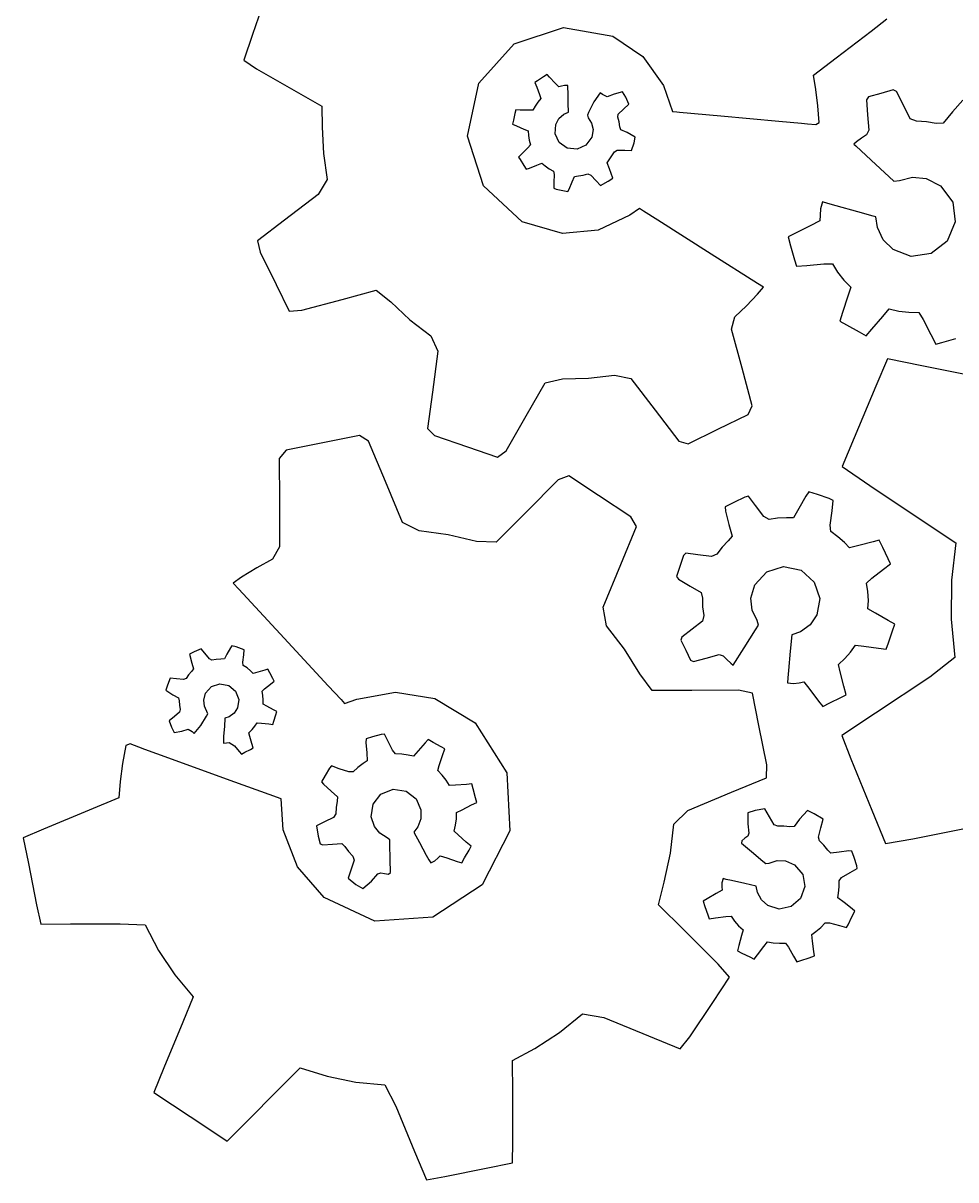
# Model space of a CAD drawing. Header units: metres. Extents: x 1284 to 1630, y 1792 to 2073.
# Drawn here: x 1436.63 to 1447.43, y 1849 to 1862.4 of the extents above; entities that cross this region are included whole.
import ezdxf

# ---------------------------------------------------------------- set-up
doc = ezdxf.new("R2010")
doc.units = ezdxf.units.M

msp = doc.modelspace()

# ---------------------------------------------------------------- linework, layer by layer
at = {"layer": 'COMPONENT0'}
for p, q in [((1439.424, 1862.677, 0.001), (1439.286, 1862.272, 0.001)), ((1446.453, 1862.31, 0.001), (1446.634, 1862.452, 0.001)), ((1442.316, 1862.161, 0.001), (1442.888, 1862.353, 0.001)), ((1442.888, 1862.353, 0.001), (1443.458, 1862.252, 0.001)), ((1446.046, 1861.998, 0.001), (1446.453, 1862.31, 0.001)), ((1439.286, 1862.272, 0.001), (1439.185, 1861.974, 0.001)), ((1443.458, 1862.252, 0.001), (1443.808, 1862.015, 0.001)), ((1441.906, 1861.707, 0.001), (1442.316, 1862.161, 0.001)), ((1439.185, 1861.974, 0.001), (1439.331, 1861.874, 0.001)), ((1443.808, 1862.015, 0.001), (1444.048, 1861.681, 0.001)), ((1445.783, 1861.797, 0.001), (1446.046, 1861.998, 0.001)), ((1439.331, 1861.874, 0.001), (1439.762, 1861.625, 0.001)), ((1442.655, 1861.778, 0.001), (1442.588, 1861.735, 0.001)), ((1442.698, 1861.805, 0.001), (1442.655, 1861.778, 0.001)), ((1442.727, 1861.775, 0.001), (1442.698, 1861.805, 0.001)), ((1442.793, 1861.707, 0.001), (1442.727, 1861.775, 0.001)), ((1445.81, 1861.631, 0.001), (1445.783, 1861.797, 0.001)), ((1441.775, 1861.091, 0.001), (1441.906, 1861.707, 0.001)), ((1442.588, 1861.735, 0.001), (1442.556, 1861.715, 0.001)), ((1442.556, 1861.715, 0.001), (1442.577, 1861.661, 0.001)), ((1442.577, 1861.661, 0.001), (1442.611, 1861.573, 0.001)), ((1442.835, 1861.663, 0.001), (1442.793, 1861.707, 0.001)), ((1442.865, 1861.671, 0.001), (1442.835, 1861.663, 0.001)), ((1442.899, 1861.68, 0.001), (1442.865, 1861.671, 0.001)), ((1442.939, 1861.679, 0.001), (1442.899, 1861.68, 0.001)), ((1442.939, 1861.649, 0.001), (1442.939, 1861.679, 0.001)), ((1442.94, 1861.6, 0.001), (1442.939, 1861.649, 0.001)), ((1444.048, 1861.681, 0.001), (1444.149, 1861.377, 0.001)), ((1445.836, 1861.443, 0.001), (1445.81, 1861.631, 0.001)), ((1446.709, 1861.628, 0.001), (1446.566, 1861.588, 0.001)), ((1446.747, 1861.608, 0.001), (1446.709, 1861.628, 0.001)), ((1439.762, 1861.625, 0.001), (1440.087, 1861.438, 0.001)), ((1442.626, 1861.528, 0.001), (1442.59, 1861.486, 0.001)), ((1442.611, 1861.573, 0.001), (1442.626, 1861.528, 0.001)), ((1442.943, 1861.476, 0.001), (1442.94, 1861.6, 0.001)), ((1443.313, 1861.596, 0.001), (1443.239, 1861.488, 0.001)), ((1443.34, 1861.575, 0.001), (1443.313, 1861.596, 0.001)), ((1443.394, 1861.549, 0.001), (1443.34, 1861.575, 0.001)), ((1443.474, 1861.58, 0.001), (1443.394, 1861.549, 0.001)), ((1443.57, 1861.604, 0.001), (1443.474, 1861.58, 0.001)), ((1443.609, 1861.543, 0.001), (1443.57, 1861.604, 0.001)), ((1443.643, 1861.463, 0.001), (1443.609, 1861.543, 0.001)), ((1446.421, 1861.547, 0.001), (1446.397, 1861.512, 0.001)), ((1446.397, 1861.512, 0.001), (1446.41, 1861.34, 0.001)), ((1446.566, 1861.588, 0.001), (1446.421, 1861.547, 0.001)), ((1446.826, 1861.452, 0.001), (1446.747, 1861.608, 0.001)), ((1447.513, 1861.51, 0.001), (1447.396, 1861.373, 0.001)), ((1440.087, 1861.438, 0.001), (1440.093, 1861.196, 0.001)), ((1442.334, 1861.396, 0.001), (1442.325, 1861.354, 0.001)), ((1442.384, 1861.395, 0.001), (1442.334, 1861.396, 0.001)), ((1442.479, 1861.393, 0.001), (1442.384, 1861.395, 0.001)), ((1442.532, 1861.392, 0.001), (1442.479, 1861.393, 0.001)), ((1442.558, 1861.44, 0.001), (1442.532, 1861.392, 0.001)), ((1442.59, 1861.486, 0.001), (1442.558, 1861.44, 0.001)), ((1442.892, 1861.347, 0.001), (1442.945, 1861.372, 0.001)), ((1442.945, 1861.372, 0.001), (1442.943, 1861.476, 0.001)), ((1443.179, 1861.366, 0.001), (1443.164, 1861.334, 0.001)), ((1443.239, 1861.488, 0.001), (1443.179, 1861.366, 0.001)), ((1443.522, 1861.347, 0.001), (1443.583, 1861.405, 0.001)), ((1443.583, 1861.405, 0.001), (1443.643, 1861.463, 0.001)), ((1444.149, 1861.377, 0.001), (1444.202, 1861.373, 0.001)), ((1444.202, 1861.373, 0.001), (1444.231, 1861.37, 0.001)), ((1444.231, 1861.37, 0.001), (1444.71, 1861.326, 0.001)), ((1445.849, 1861.252, 0.001), (1445.836, 1861.443, 0.001)), ((1446.906, 1861.294, 0.001), (1446.826, 1861.452, 0.001)), ((1447.396, 1861.373, 0.001), (1447.286, 1861.244, 0.001)), ((1442.307, 1861.276, 0.001), (1442.298, 1861.232, 0.001)), ((1442.298, 1861.232, 0.001), (1442.342, 1861.212, 0.001)), ((1442.325, 1861.354, 0.001), (1442.307, 1861.276, 0.001)), ((1442.792, 1861.121, 0.001), (1442.799, 1861.228, 0.001)), ((1442.799, 1861.228, 0.001), (1442.835, 1861.296, 0.001)), ((1442.835, 1861.296, 0.001), (1442.892, 1861.347, 0.001)), ((1443.164, 1861.334, 0.001), (1443.175, 1861.306, 0.001)), ((1443.175, 1861.306, 0.001), (1443.214, 1861.242, 0.001)), ((1443.214, 1861.242, 0.001), (1443.23, 1861.168, 0.001)), ((1443.518, 1861.311, 0.001), (1443.522, 1861.347, 0.001)), ((1443.531, 1861.257, 0.001), (1443.518, 1861.311, 0.001)), ((1443.539, 1861.202, 0.001), (1443.531, 1861.257, 0.001)), ((1444.71, 1861.326, 0.001), (1445.384, 1861.265, 0.001)), ((1445.384, 1861.265, 0.001), (1445.647, 1861.242, 0.001)), ((1445.647, 1861.242, 0.001), (1445.714, 1861.236, 0.001)), ((1445.714, 1861.236, 0.001), (1445.81, 1861.227, 0.001)), ((1445.81, 1861.227, 0.001), (1445.849, 1861.252, 0.001)), ((1446.41, 1861.34, 0.001), (1446.424, 1861.161, 0.001)), ((1446.976, 1861.266, 0.001), (1446.906, 1861.294, 0.001)), ((1447.092, 1861.259, 0.001), (1446.976, 1861.266, 0.001)), ((1447.207, 1861.24, 0.001), (1447.092, 1861.259, 0.001)), ((1447.286, 1861.244, 0.001), (1447.207, 1861.24, 0.001)), ((1440.093, 1861.196, 0.001), (1440.105, 1860.89, 0.001)), ((1442.342, 1861.212, 0.001), (1442.428, 1861.175, 0.001)), ((1442.428, 1861.175, 0.001), (1442.478, 1861.153, 0.001)), ((1442.478, 1861.153, 0.001), (1442.482, 1861.099, 0.001)), ((1442.482, 1861.099, 0.001), (1442.491, 1861.044, 0.001)), ((1442.839, 1861.02, 0.001), (1442.792, 1861.121, 0.001)), ((1443.23, 1861.168, 0.001), (1443.215, 1861.079, 0.001)), ((1443.551, 1861.166, 0.001), (1443.539, 1861.202, 0.001)), ((1443.625, 1861.133, 0.001), (1443.551, 1861.166, 0.001)), ((1443.72, 1861.082, 0.001), (1443.625, 1861.133, 0.001)), ((1446.4, 1861.108, 0.001), (1446.34, 1861.07, 0.001)), ((1446.424, 1861.161, 0.001), (1446.4, 1861.108, 0.001)), ((1441.96, 1860.516, 0.001), (1441.775, 1861.091, 0.001)), ((1442.507, 1860.99, 0.001), (1442.476, 1860.956, 0.001)), ((1442.491, 1861.044, 0.001), (1442.507, 1860.99, 0.001)), ((1442.93, 1860.954, 0.001), (1442.839, 1861.02, 0.001)), ((1443.147, 1860.988, 0.001), (1443.046, 1860.943, 0.001)), ((1443.215, 1861.079, 0.001), (1443.147, 1860.988, 0.001)), ((1443.676, 1860.927, 0.001), (1443.705, 1861.016, 0.001)), ((1443.705, 1861.016, 0.001), (1443.72, 1861.082, 0.001)), ((1446.282, 1861.028, 0.001), (1446.251, 1861.001, 0.001)), ((1446.251, 1861.001, 0.001), (1446.274, 1860.98, 0.001)), ((1446.274, 1860.98, 0.001), (1446.453, 1860.813, 0.001)), ((1446.34, 1861.07, 0.001), (1446.282, 1861.028, 0.001)), ((1440.105, 1860.89, 0.001), (1440.149, 1860.59, 0.001)), ((1442.408, 1860.891, 0.001), (1442.366, 1860.85, 0.001)), ((1442.366, 1860.85, 0.001), (1442.385, 1860.82, 0.001)), ((1442.476, 1860.956, 0.001), (1442.408, 1860.891, 0.001)), ((1443.046, 1860.943, 0.001), (1442.93, 1860.954, 0.001)), ((1443.416, 1860.819, 0.001), (1443.449, 1860.864, 0.001)), ((1443.449, 1860.864, 0.001), (1443.478, 1860.912, 0.001)), ((1443.478, 1860.912, 0.001), (1443.509, 1860.93, 0.001)), ((1443.509, 1860.93, 0.001), (1443.598, 1860.928, 0.001)), ((1443.598, 1860.928, 0.001), (1443.676, 1860.927, 0.001)), ((1442.385, 1860.82, 0.001), (1442.428, 1860.752, 0.001)), ((1442.428, 1860.752, 0.001), (1442.456, 1860.709, 0.001)), ((1442.456, 1860.709, 0.001), (1442.494, 1860.722, 0.001)), ((1442.494, 1860.722, 0.001), (1442.58, 1860.756, 0.001)), ((1442.58, 1860.756, 0.001), (1442.638, 1860.779, 0.001)), ((1442.638, 1860.779, 0.001), (1442.675, 1860.748, 0.001)), ((1442.675, 1860.748, 0.001), (1442.721, 1860.715, 0.001)), ((1442.721, 1860.715, 0.001), (1442.77, 1860.687, 0.001)), ((1443.394, 1860.785, 0.001), (1443.416, 1860.819, 0.001)), ((1443.422, 1860.715, 0.001), (1443.394, 1860.785, 0.001)), ((1443.459, 1860.605, 0.001), (1443.422, 1860.715, 0.001)), ((1446.453, 1860.813, 0.001), (1446.66, 1860.622, 0.001)), ((1440.149, 1860.59, 0.001), (1440.044, 1860.415, 0.001)), ((1442.77, 1860.687, 0.001), (1442.778, 1860.646, 0.001)), ((1442.778, 1860.646, 0.001), (1442.776, 1860.554, 0.001)), ((1442.952, 1860.479, 0.001), (1442.989, 1860.563, 0.001)), ((1442.989, 1860.563, 0.001), (1443.017, 1860.626, 0.001)), ((1443.017, 1860.626, 0.001), (1443.061, 1860.632, 0.001)), ((1443.061, 1860.632, 0.001), (1443.117, 1860.641, 0.001)), ((1443.117, 1860.641, 0.001), (1443.171, 1860.655, 0.001)), ((1443.171, 1860.655, 0.001), (1443.205, 1860.639, 0.001)), ((1443.205, 1860.639, 0.001), (1443.268, 1860.574, 0.001)), ((1443.268, 1860.574, 0.001), (1443.318, 1860.521, 0.001)), ((1443.318, 1860.521, 0.001), (1443.406, 1860.571, 0.001)), ((1443.406, 1860.571, 0.001), (1443.459, 1860.605, 0.001)), ((1446.66, 1860.622, 0.001), (1446.715, 1860.57, 0.001)), ((1446.715, 1860.57, 0.001), (1446.779, 1860.577, 0.001)), ((1446.779, 1860.577, 0.001), (1446.93, 1860.617, 0.001)), ((1446.93, 1860.617, 0.001), (1447.088, 1860.603, 0.001)), ((1447.088, 1860.603, 0.001), (1447.257, 1860.518, 0.001)), ((1442.408, 1860.101, 0.001), (1441.96, 1860.516, 0.001)), ((1442.776, 1860.554, 0.001), (1442.775, 1860.488, 0.001)), ((1442.775, 1860.488, 0.001), (1442.803, 1860.479, 0.001)), ((1442.803, 1860.479, 0.001), (1442.88, 1860.462, 0.001)), ((1442.88, 1860.462, 0.001), (1442.937, 1860.45, 0.001)), ((1442.937, 1860.45, 0.001), (1442.952, 1860.479, 0.001)), ((1447.257, 1860.518, 0.001), (1447.397, 1860.329, 0.001)), ((1440.044, 1860.415, 0.001), (1439.654, 1860.117, 0.001)), ((1445.889, 1860.33, 0.001), (1445.864, 1860.25, 0.001)), ((1445.95, 1860.313, 0.001), (1445.889, 1860.33, 0.001)), ((1446.048, 1860.285, 0.001), (1445.95, 1860.313, 0.001)), ((1447.397, 1860.329, 0.001), (1447.427, 1860.099, 0.001)), ((1443.655, 1860.175, 0.001), (1443.288, 1860.003, 0.001)), ((1443.767, 1860.253, 0.001), (1443.655, 1860.175, 0.001)), ((1443.815, 1860.223, 0.001), (1443.767, 1860.253, 0.001)), ((1443.98, 1860.118, 0.001), (1443.815, 1860.223, 0.001)), ((1445.86, 1860.177, 0.001), (1445.859, 1860.112, 0.001)), ((1445.864, 1860.25, 0.001), (1445.86, 1860.177, 0.001)), ((1446.299, 1860.215, 0.001), (1446.048, 1860.285, 0.001)), ((1446.477, 1860.165, 0.001), (1446.299, 1860.215, 0.001)), ((1446.507, 1860.156, 0.001), (1446.477, 1860.165, 0.001)), ((1446.524, 1860.034, 0.001), (1446.507, 1860.156, 0.001)), ((1439.654, 1860.117, 0.001), (1439.342, 1859.878, 0.001)), ((1442.878, 1859.964, 0.001), (1442.408, 1860.101, 0.001)), ((1444.598, 1859.726, 0.001), (1443.98, 1860.118, 0.001)), ((1445.746, 1860.054, 0.001), (1445.57, 1859.965, 0.001)), ((1445.859, 1860.112, 0.001), (1445.746, 1860.054, 0.001)), ((1446.592, 1859.891, 0.001), (1446.524, 1860.034, 0.001)), ((1447.427, 1860.099, 0.001), (1447.334, 1859.874, 0.001)), ((1443.288, 1860.003, 0.001), (1442.878, 1859.964, 0.001)), ((1445.57, 1859.965, 0.001), (1445.491, 1859.924, 0.001)), ((1445.491, 1859.924, 0.001), (1445.519, 1859.823, 0.001)), ((1446.708, 1859.777, 0.001), (1446.592, 1859.891, 0.001)), ((1439.342, 1859.878, 0.001), (1439.373, 1859.749, 0.001)), ((1445.519, 1859.823, 0.001), (1445.565, 1859.661, 0.001)), ((1446.917, 1859.698, 0.001), (1446.708, 1859.777, 0.001)), ((1447.334, 1859.874, 0.001), (1447.147, 1859.731, 0.001)), ((1439.373, 1859.749, 0.001), (1439.558, 1859.374, 0.001)), ((1445.134, 1859.386, 0.001), (1444.598, 1859.726, 0.001)), ((1445.565, 1859.661, 0.001), (1445.587, 1859.586, 0.001)), ((1447.147, 1859.731, 0.001), (1446.917, 1859.698, 0.001)), ((1445.587, 1859.586, 0.001), (1445.706, 1859.595, 0.001)), ((1445.706, 1859.595, 0.001), (1445.903, 1859.611, 0.001)), ((1445.903, 1859.611, 0.001), (1446.003, 1859.613, 0.001)), ((1446.003, 1859.613, 0.001), (1446.064, 1859.516, 0.001)), ((1446.064, 1859.516, 0.001), (1446.136, 1859.424, 0.001)), ((1439.558, 1859.374, 0.001), (1439.709, 1859.066, 0.001)), ((1445.204, 1859.342, 0.001), (1445.134, 1859.386, 0.001)), ((1446.136, 1859.424, 0.001), (1446.217, 1859.342, 0.001)), ((1440.323, 1859.201, 0.001), (1440.719, 1859.308, 0.001)), ((1440.719, 1859.308, 0.001), (1440.887, 1859.172, 0.001)), ((1445.009, 1859.125, 0.001), (1445.135, 1859.26, 0.001)), ((1445.135, 1859.26, 0.001), (1445.204, 1859.342, 0.001)), ((1446.182, 1859.237, 0.001), (1446.121, 1859.05, 0.001)), ((1446.217, 1859.342, 0.001), (1446.182, 1859.237, 0.001)), ((1439.854, 1859.075, 0.001), (1440.323, 1859.201, 0.001)), ((1440.887, 1859.172, 0.001), (1441.107, 1858.964, 0.001)), ((1444.874, 1858.998, 0.001), (1445.009, 1859.125, 0.001)), ((1446.589, 1859.004, 0.001), (1446.663, 1859.091, 0.001)), ((1446.663, 1859.091, 0.001), (1446.773, 1859.065, 0.001)), ((1439.709, 1859.066, 0.001), (1439.854, 1859.075, 0.001)), ((1441.107, 1858.964, 0.001), (1441.35, 1858.779, 0.001)), ((1444.835, 1858.854, 0.001), (1444.874, 1858.998, 0.001)), ((1446.121, 1859.05, 0.001), (1446.088, 1858.949, 0.001)), ((1446.088, 1858.949, 0.001), (1446.167, 1858.905, 0.001)), ((1446.461, 1858.854, 0.001), (1446.589, 1859.004, 0.001)), ((1446.773, 1859.065, 0.001), (1446.89, 1859.051, 0.001)), ((1446.89, 1859.051, 0.001), (1447.006, 1859.049, 0.001)), ((1447.006, 1859.049, 0.001), (1447.056, 1858.967, 0.001)), ((1447.056, 1858.967, 0.001), (1447.145, 1858.792, 0.001)), ((1444.957, 1858.403, 0.001), (1444.835, 1858.854, 0.001)), ((1446.167, 1858.905, 0.001), (1446.314, 1858.823, 0.001)), ((1446.314, 1858.823, 0.001), (1446.396, 1858.777, 0.001)), ((1446.396, 1858.777, 0.001), (1446.461, 1858.854, 0.001)), ((1441.35, 1858.779, 0.001), (1441.431, 1858.599, 0.001)), ((1447.145, 1858.792, 0.001), (1447.201, 1858.683, 0.001)), ((1447.201, 1858.683, 0.001), (1447.273, 1858.702, 0.001)), ((1447.273, 1858.702, 0.001), (1447.434, 1858.748, 0.001)), ((1441.431, 1858.599, 0.001), (1441.368, 1858.125, 0.001)), ((1446.64, 1858.513, 0.001), (1446.506, 1858.194, 0.001)), ((1447.039, 1858.432, 0.001), (1446.64, 1858.513, 0.001)), ((1447.783, 1858.28, 0.001), (1447.039, 1858.432, 0.001)), ((1442.676, 1858.235, 0.001), (1442.876, 1858.28, 0.001)), ((1442.876, 1858.28, 0.001), (1443.179, 1858.287, 0.001)), ((1443.179, 1858.287, 0.001), (1443.477, 1858.324, 0.001)), ((1443.477, 1858.324, 0.001), (1443.668, 1858.284, 0.001)), ((1443.668, 1858.284, 0.001), (1443.948, 1857.919, 0.001)), ((1445.073, 1857.969, 0.001), (1444.957, 1858.403, 0.001)), ((1442.456, 1857.853, 0.001), (1442.676, 1858.235, 0.001)), ((1446.506, 1858.194, 0.001), (1446.256, 1857.597, 0.001)), ((1441.368, 1858.125, 0.001), (1441.312, 1857.703, 0.001)), ((1443.948, 1857.919, 0.001), (1444.223, 1857.559, 0.001)), ((1445.026, 1857.868, 0.001), (1445.073, 1857.969, 0.001)), ((1442.222, 1857.447, 0.001), (1442.456, 1857.853, 0.001)), ((1444.676, 1857.696, 0.001), (1445.026, 1857.868, 0.001)), ((1440.523, 1857.625, 0.001), (1440.101, 1857.54, 0.001)), ((1440.63, 1857.559, 0.001), (1440.523, 1857.625, 0.001)), ((1441.312, 1857.703, 0.001), (1441.394, 1857.622, 0.001)), ((1441.394, 1857.622, 0.001), (1441.775, 1857.493, 0.001)), ((1444.331, 1857.526, 0.001), (1444.676, 1857.696, 0.001)), ((1440.101, 1857.54, 0.001), (1439.674, 1857.454, 0.001)), ((1440.824, 1857.09, 0.001), (1440.63, 1857.559, 0.001)), ((1441.775, 1857.493, 0.001), (1442.124, 1857.374, 0.001)), ((1444.223, 1857.559, 0.001), (1444.331, 1857.526, 0.001)), ((1446.256, 1857.597, 0.001), (1446.117, 1857.264, 0.001)), ((1439.674, 1857.454, 0.001), (1439.594, 1857.358, 0.001)), ((1439.594, 1857.358, 0.001), (1439.596, 1856.856, 0.001)), ((1442.124, 1857.374, 0.001), (1442.222, 1857.447, 0.001)), ((1446.117, 1857.264, 0.001), (1446.439, 1857.046, 0.001)), ((1441.022, 1856.616, 0.001), (1440.824, 1857.09, 0.001)), ((1442.824, 1857.108, 0.001), (1442.454, 1856.735, 0.001)), ((1442.95, 1857.158, 0.001), (1442.824, 1857.108, 0.001)), ((1443.293, 1856.93, 0.001), (1442.95, 1857.158, 0.001)), ((1445.731, 1856.971, 0.001), (1445.697, 1856.922, 0.001)), ((1445.83, 1856.938, 0.001), (1445.731, 1856.971, 0.001)), ((1445.965, 1856.892, 0.001), (1445.83, 1856.938, 0.001)), ((1446.439, 1857.046, 0.001), (1447.068, 1856.623, 0.001)), ((1439.596, 1856.856, 0.001), (1439.598, 1856.335, 0.001)), ((1443.668, 1856.681, 0.001), (1443.293, 1856.93, 0.001)), ((1444.863, 1856.846, 0.001), (1444.76, 1856.796, 0.001)), ((1444.988, 1856.908, 0.001), (1444.863, 1856.846, 0.001)), ((1445.031, 1856.919, 0.001), (1444.988, 1856.908, 0.001)), ((1445.111, 1856.814, 0.001), (1445.031, 1856.919, 0.001)), ((1445.21, 1856.684, 0.001), (1445.111, 1856.814, 0.001)), ((1445.697, 1856.922, 0.001), (1445.614, 1856.778, 0.001)), ((1446.014, 1856.87, 0.001), (1445.965, 1856.892, 0.001)), ((1445.999, 1856.752, 0.001), (1446.014, 1856.87, 0.001)), ((1442.454, 1856.735, 0.001), (1442.107, 1856.386, 0.001)), ((1443.734, 1856.57, 0.001), (1443.668, 1856.681, 0.001)), ((1444.76, 1856.796, 0.001), (1444.763, 1856.747, 0.001)), ((1444.763, 1856.747, 0.001), (1444.805, 1856.591, 0.001)), ((1445.269, 1856.649, 0.001), (1445.21, 1856.684, 0.001)), ((1445.552, 1856.67, 0.001), (1445.471, 1856.668, 0.001)), ((1445.614, 1856.778, 0.001), (1445.552, 1856.67, 0.001)), ((1445.977, 1856.586, 0.001), (1445.999, 1856.752, 0.001)), ((1441.217, 1856.518, 0.001), (1441.022, 1856.616, 0.001)), ((1443.553, 1856.13, 0.001), (1443.734, 1856.57, 0.001)), ((1444.805, 1856.591, 0.001), (1444.841, 1856.459, 0.001)), ((1445.369, 1856.664, 0.001), (1445.269, 1856.649, 0.001)), ((1445.471, 1856.668, 0.001), (1445.369, 1856.664, 0.001)), ((1445.984, 1856.512, 0.001), (1445.977, 1856.586, 0.001)), ((1447.068, 1856.623, 0.001), (1447.433, 1856.378, 0.001)), ((1441.55, 1856.474, 0.001), (1441.217, 1856.518, 0.001)), ((1441.878, 1856.394, 0.001), (1441.55, 1856.474, 0.001)), ((1444.795, 1856.402, 0.001), (1444.726, 1856.329, 0.001)), ((1444.841, 1856.459, 0.001), (1444.795, 1856.402, 0.001)), ((1446.067, 1856.451, 0.001), (1445.984, 1856.512, 0.001)), ((1446.142, 1856.383, 0.001), (1446.067, 1856.451, 0.001)), ((1446.544, 1856.41, 0.001), (1446.474, 1856.393, 0.001)), ((1446.586, 1856.326, 0.001), (1446.544, 1856.41, 0.001)), ((1439.598, 1856.335, 0.001), (1439.515, 1856.189, 0.001)), ((1442.107, 1856.386, 0.001), (1441.878, 1856.394, 0.001)), ((1444.726, 1856.329, 0.001), (1444.665, 1856.248, 0.001)), ((1446.202, 1856.32, 0.001), (1446.142, 1856.383, 0.001)), ((1446.311, 1856.349, 0.001), (1446.202, 1856.32, 0.001)), ((1446.474, 1856.393, 0.001), (1446.311, 1856.349, 0.001)), ((1446.65, 1856.196, 0.001), (1446.586, 1856.326, 0.001)), ((1447.433, 1856.378, 0.001), (1447.385, 1855.947, 0.001)), ((1439.515, 1856.189, 0.001), (1439.334, 1856.091, 0.001)), ((1444.278, 1856.233, 0.001), (1444.235, 1856.106, 0.001)), ((1444.305, 1856.26, 0.001), (1444.278, 1856.233, 0.001)), ((1444.446, 1856.242, 0.001), (1444.305, 1856.26, 0.001)), ((1444.604, 1856.221, 0.001), (1444.446, 1856.242, 0.001)), ((1444.665, 1856.248, 0.001), (1444.604, 1856.221, 0.001)), ((1446.594, 1856.073, 0.001), (1446.678, 1856.137, 0.001)), ((1446.678, 1856.137, 0.001), (1446.65, 1856.196, 0.001)), ((1439.334, 1856.091, 0.001), (1439.158, 1855.981, 0.001)), ((1443.349, 1855.636, 0.001), (1443.553, 1856.13, 0.001)), ((1444.235, 1856.106, 0.001), (1444.196, 1855.989, 0.001)), ((1445.106, 1855.895, 0.001), (1445.244, 1856.045, 0.001)), ((1445.244, 1856.045, 0.001), (1445.436, 1856.106, 0.001)), ((1445.436, 1856.106, 0.001), (1445.642, 1856.063, 0.001)), ((1445.642, 1856.063, 0.001), (1445.794, 1855.926, 0.001)), ((1446.459, 1855.97, 0.001), (1446.594, 1856.073, 0.001)), ((1439.158, 1855.981, 0.001), (1439.06, 1855.912, 0.001)), ((1439.06, 1855.912, 0.001), (1439.124, 1855.844, 0.001)), ((1444.196, 1855.989, 0.001), (1444.22, 1855.957, 0.001)), ((1444.22, 1855.957, 0.001), (1444.356, 1855.878, 0.001)), ((1444.356, 1855.878, 0.001), (1444.483, 1855.805, 0.001)), ((1445.06, 1855.738, 0.001), (1445.106, 1855.895, 0.001)), ((1445.794, 1855.926, 0.001), (1445.858, 1855.735, 0.001)), ((1446.397, 1855.914, 0.001), (1446.459, 1855.97, 0.001)), ((1446.414, 1855.814, 0.001), (1446.397, 1855.914, 0.001)), ((1447.385, 1855.947, 0.001), (1447.38, 1855.496, 0.001)), ((1439.124, 1855.844, 0.001), (1439.605, 1855.324, 0.001)), ((1444.483, 1855.805, 0.001), (1444.498, 1855.738, 0.001)), ((1444.498, 1855.738, 0.001), (1444.5, 1855.637, 0.001)), ((1445.073, 1855.601, 0.001), (1445.06, 1855.738, 0.001)), ((1445.858, 1855.735, 0.001), (1445.824, 1855.545, 0.001)), ((1446.42, 1855.713, 0.001), (1446.414, 1855.814, 0.001)), ((1443.385, 1855.418, 0.001), (1443.349, 1855.636, 0.001)), ((1444.5, 1855.637, 0.001), (1444.513, 1855.538, 0.001)), ((1445.131, 1855.478, 0.001), (1445.073, 1855.601, 0.001)), ((1446.415, 1855.615, 0.001), (1446.42, 1855.713, 0.001)), ((1446.501, 1855.566, 0.001), (1446.415, 1855.615, 0.001)), ((1444.5, 1855.474, 0.001), (1444.378, 1855.38, 0.001)), ((1444.513, 1855.538, 0.001), (1444.5, 1855.474, 0.001)), ((1445.147, 1855.425, 0.001), (1445.131, 1855.478, 0.001)), ((1445.824, 1855.545, 0.001), (1445.745, 1855.428, 0.001)), ((1446.649, 1855.481, 0.001), (1446.501, 1855.566, 0.001)), ((1446.725, 1855.437, 0.001), (1446.649, 1855.481, 0.001)), ((1447.38, 1855.496, 0.001), (1447.422, 1855.05, 0.001)), ((1443.595, 1855.149, 0.001), (1443.385, 1855.418, 0.001)), ((1444.378, 1855.38, 0.001), (1444.258, 1855.288, 0.001)), ((1444.981, 1855.164, 0.001), (1445.112, 1855.37, 0.001)), ((1445.112, 1855.37, 0.001), (1445.147, 1855.425, 0.001)), ((1445.634, 1855.348, 0.001), (1445.532, 1855.314, 0.001)), ((1445.745, 1855.428, 0.001), (1445.634, 1855.348, 0.001)), ((1446.652, 1855.222, 0.001), (1446.699, 1855.36, 0.001)), ((1446.699, 1855.36, 0.001), (1446.725, 1855.437, 0.001)), ((1439.605, 1855.324, 0.001), (1440.161, 1854.724, 0.001)), ((1444.258, 1855.288, 0.001), (1444.247, 1855.252, 0.001)), ((1444.247, 1855.252, 0.001), (1444.304, 1855.137, 0.001)), ((1445.532, 1855.314, 0.001), (1445.515, 1855.126, 0.001)), ((1446.215, 1855.114, 0.001), (1446.272, 1855.195, 0.001)), ((1446.272, 1855.195, 0.001), (1446.367, 1855.182, 0.001)), ((1446.627, 1855.148, 0.001), (1446.652, 1855.222, 0.001)), ((1438.607, 1855.115, 0.001), (1438.555, 1855.088, 0.001)), ((1438.555, 1855.088, 0.001), (1438.581, 1854.985, 0.001)), ((1438.691, 1855.153, 0.001), (1438.607, 1855.115, 0.001)), ((1438.733, 1855.102, 0.001), (1438.691, 1855.153, 0.001)), ((1438.785, 1855.037, 0.001), (1438.733, 1855.102, 0.001)), ((1438.988, 1855.09, 0.001), (1438.958, 1855.034, 0.001)), ((1439.028, 1855.163, 0.001), (1438.988, 1855.09, 0.001)), ((1439.045, 1855.188, 0.001), (1439.028, 1855.163, 0.001)), ((1439.095, 1855.173, 0.001), (1439.045, 1855.188, 0.001)), ((1439.189, 1855.141, 0.001), (1439.095, 1855.173, 0.001)), ((1439.174, 1854.997, 0.001), (1439.183, 1855.081, 0.001)), ((1439.183, 1855.081, 0.001), (1439.189, 1855.141, 0.001)), ((1443.773, 1854.862, 0.001), (1443.595, 1855.149, 0.001)), ((1444.304, 1855.137, 0.001), (1444.361, 1855.021, 0.001)), ((1444.54, 1855.044, 0.001), (1444.69, 1855.084, 0.001)), ((1444.69, 1855.084, 0.001), (1444.738, 1855.071, 0.001)), ((1444.738, 1855.071, 0.001), (1444.78, 1855.027, 0.001)), ((1444.853, 1854.962, 0.001), (1444.981, 1855.164, 0.001)), ((1445.515, 1855.126, 0.001), (1445.495, 1854.902, 0.001)), ((1446.148, 1855.038, 0.001), (1446.215, 1855.114, 0.001)), ((1446.367, 1855.182, 0.001), (1446.536, 1855.16, 0.001)), ((1446.536, 1855.16, 0.001), (1446.627, 1855.148, 0.001)), ((1438.581, 1854.985, 0.001), (1438.6, 1854.918, 0.001)), ((1438.815, 1855.02, 0.001), (1438.785, 1855.037, 0.001)), ((1438.865, 1855.029, 0.001), (1438.815, 1855.02, 0.001)), ((1438.917, 1855.032, 0.001), (1438.865, 1855.029, 0.001)), ((1438.958, 1855.034, 0.001), (1438.917, 1855.032, 0.001)), ((1439.178, 1854.959, 0.001), (1439.174, 1854.997, 0.001)), ((1439.221, 1854.93, 0.001), (1439.178, 1854.959, 0.001)), ((1439.26, 1854.896, 0.001), (1439.221, 1854.93, 0.001)), ((1444.361, 1855.021, 0.001), (1444.395, 1855.005, 0.001)), ((1444.395, 1855.005, 0.001), (1444.54, 1855.044, 0.001)), ((1444.78, 1855.027, 0.001), (1444.826, 1854.984, 0.001)), ((1444.826, 1854.984, 0.001), (1444.853, 1854.962, 0.001)), ((1446.075, 1854.97, 0.001), (1446.148, 1855.038, 0.001)), ((1446.093, 1854.886, 0.001), (1446.075, 1854.97, 0.001)), ((1447.422, 1855.05, 0.001), (1447.133, 1854.822, 0.001)), ((1438.332, 1854.811, 0.001), (1438.298, 1854.732, 0.001)), ((1438.403, 1854.804, 0.001), (1438.332, 1854.811, 0.001)), ((1438.484, 1854.795, 0.001), (1438.403, 1854.804, 0.001)), ((1438.514, 1854.809, 0.001), (1438.484, 1854.795, 0.001)), ((1438.544, 1854.851, 0.001), (1438.514, 1854.809, 0.001)), ((1438.578, 1854.889, 0.001), (1438.544, 1854.851, 0.001)), ((1438.6, 1854.918, 0.001), (1438.578, 1854.889, 0.001)), ((1439.291, 1854.865, 0.001), (1439.26, 1854.896, 0.001)), ((1439.346, 1854.881, 0.001), (1439.291, 1854.865, 0.001)), ((1439.428, 1854.905, 0.001), (1439.346, 1854.881, 0.001)), ((1439.463, 1854.915, 0.001), (1439.428, 1854.905, 0.001)), ((1439.485, 1854.873, 0.001), (1439.463, 1854.915, 0.001)), ((1439.519, 1854.807, 0.001), (1439.485, 1854.873, 0.001)), ((1439.534, 1854.778, 0.001), (1439.519, 1854.807, 0.001)), ((1443.916, 1854.667, 0.001), (1443.773, 1854.862, 0.001)), ((1445.487, 1854.814, 0.001), (1445.482, 1854.759, 0.001)), ((1445.495, 1854.902, 0.001), (1445.487, 1854.814, 0.001)), ((1446.137, 1854.72, 0.001), (1446.093, 1854.886, 0.001)), ((1447.133, 1854.822, 0.001), (1446.504, 1854.406, 0.001)), ((1438.298, 1854.732, 0.001), (1438.279, 1854.673, 0.001)), ((1438.279, 1854.673, 0.001), (1438.362, 1854.619, 0.001)), ((1438.741, 1854.636, 0.001), (1438.81, 1854.714, 0.001)), ((1438.81, 1854.714, 0.001), (1438.906, 1854.747, 0.001)), ((1438.906, 1854.747, 0.001), (1439.011, 1854.728, 0.001)), ((1439.011, 1854.728, 0.001), (1439.089, 1854.66, 0.001)), ((1439.089, 1854.66, 0.001), (1439.124, 1854.564, 0.001)), ((1439.395, 1854.661, 0.001), (1439.425, 1854.69, 0.001)), ((1439.404, 1854.611, 0.001), (1439.395, 1854.661, 0.001)), ((1439.425, 1854.69, 0.001), (1439.492, 1854.744, 0.001)), ((1439.492, 1854.744, 0.001), (1439.534, 1854.778, 0.001)), ((1440.161, 1854.724, 0.001), (1440.31, 1854.564, 0.001)), ((1444.374, 1854.669, 0.001), (1443.916, 1854.667, 0.001)), ((1444.917, 1854.671, 0.001), (1444.374, 1854.669, 0.001)), ((1445.076, 1854.639, 0.001), (1444.917, 1854.671, 0.001)), ((1445.482, 1854.759, 0.001), (1445.554, 1854.751, 0.001)), ((1445.554, 1854.751, 0.001), (1445.617, 1854.759, 0.001)), ((1445.617, 1854.759, 0.001), (1445.673, 1854.769, 0.001)), ((1445.673, 1854.769, 0.001), (1445.74, 1854.681, 0.001)), ((1445.74, 1854.681, 0.001), (1445.844, 1854.545, 0.001)), ((1446.164, 1854.62, 0.001), (1446.137, 1854.72, 0.001)), ((1438.362, 1854.619, 0.001), (1438.427, 1854.583, 0.001)), ((1438.427, 1854.583, 0.001), (1438.436, 1854.549, 0.001)), ((1438.436, 1854.549, 0.001), (1438.438, 1854.498, 0.001)), ((1438.72, 1854.556, 0.001), (1438.741, 1854.636, 0.001)), ((1438.728, 1854.487, 0.001), (1438.72, 1854.556, 0.001)), ((1439.124, 1854.564, 0.001), (1439.109, 1854.468, 0.001)), ((1439.409, 1854.56, 0.001), (1439.404, 1854.611, 0.001)), ((1439.408, 1854.51, 0.001), (1439.409, 1854.56, 0.001)), ((1440.31, 1854.564, 0.001), (1440.329, 1854.543, 0.001)), ((1440.329, 1854.543, 0.001), (1440.352, 1854.518, 0.001)), ((1440.352, 1854.518, 0.001), (1440.495, 1854.569, 0.001)), ((1440.495, 1854.569, 0.001), (1440.942, 1854.65, 0.001)), ((1440.942, 1854.65, 0.001), (1441.395, 1854.576, 0.001)), ((1441.395, 1854.576, 0.001), (1441.864, 1854.293, 0.001)), ((1445.151, 1854.263, 0.001), (1445.076, 1854.639, 0.001)), ((1445.844, 1854.545, 0.001), (1445.891, 1854.485, 0.001)), ((1445.891, 1854.485, 0.001), (1445.973, 1854.525, 0.001)), ((1445.973, 1854.525, 0.001), (1446.103, 1854.589, 0.001)), ((1446.103, 1854.589, 0.001), (1446.164, 1854.62, 0.001)), ((1438.44, 1854.416, 0.001), (1438.379, 1854.367, 0.001)), ((1438.438, 1854.498, 0.001), (1438.446, 1854.448, 0.001)), ((1438.446, 1854.448, 0.001), (1438.44, 1854.416, 0.001)), ((1438.768, 1854.399, 0.001), (1438.728, 1854.487, 0.001)), ((1438.751, 1854.371, 0.001), (1438.768, 1854.399, 0.001)), ((1439.07, 1854.407, 0.001), (1439.015, 1854.365, 0.001)), ((1439.109, 1854.468, 0.001), (1439.07, 1854.407, 0.001)), ((1439.452, 1854.486, 0.001), (1439.408, 1854.51, 0.001)), ((1439.528, 1854.445, 0.001), (1439.452, 1854.486, 0.001)), ((1439.566, 1854.424, 0.001), (1439.528, 1854.445, 0.001)), ((1439.554, 1854.385, 0.001), (1439.566, 1854.424, 0.001)), ((1446.504, 1854.406, 0.001), (1446.111, 1854.146, 0.001)), ((1438.379, 1854.367, 0.001), (1438.319, 1854.319, 0.001)), ((1438.319, 1854.319, 0.001), (1438.344, 1854.243, 0.001)), ((1438.61, 1854.172, 0.001), (1438.687, 1854.265, 0.001)), ((1438.687, 1854.265, 0.001), (1438.751, 1854.371, 0.001)), ((1438.964, 1854.347, 0.001), (1438.958, 1854.252, 0.001)), ((1439.015, 1854.365, 0.001), (1438.964, 1854.347, 0.001)), ((1439.312, 1854.254, 0.001), (1439.34, 1854.296, 0.001)), ((1439.34, 1854.296, 0.001), (1439.388, 1854.291, 0.001)), ((1439.388, 1854.291, 0.001), (1439.474, 1854.281, 0.001)), ((1439.474, 1854.281, 0.001), (1439.52, 1854.276, 0.001)), ((1439.52, 1854.276, 0.001), (1439.532, 1854.314, 0.001)), ((1439.532, 1854.314, 0.001), (1439.554, 1854.385, 0.001)), ((1441.864, 1854.293, 0.001), (1442.23, 1853.716, 0.001)), ((1445.244, 1853.806, 0.001), (1445.151, 1854.263, 0.001)), ((1438.344, 1854.243, 0.001), (1438.375, 1854.184, 0.001)), ((1438.375, 1854.184, 0.001), (1438.465, 1854.198, 0.001)), ((1438.465, 1854.198, 0.001), (1438.54, 1854.221, 0.001)), ((1438.54, 1854.221, 0.001), (1438.587, 1854.193, 0.001)), ((1438.587, 1854.193, 0.001), (1438.61, 1854.172, 0.001)), ((1438.95, 1854.138, 0.001), (1438.947, 1854.094, 0.001)), ((1438.958, 1854.252, 0.001), (1438.95, 1854.138, 0.001)), ((1439.243, 1854.179, 0.001), (1439.279, 1854.215, 0.001)), ((1439.253, 1854.137, 0.001), (1439.243, 1854.179, 0.001)), ((1439.278, 1854.054, 0.001), (1439.253, 1854.137, 0.001)), ((1439.279, 1854.215, 0.001), (1439.312, 1854.254, 0.001)), ((1440.674, 1854.13, 0.001), (1440.6, 1854.11, 0.001)), ((1440.774, 1854.157, 0.001), (1440.674, 1854.13, 0.001)), ((1440.813, 1854.164, 0.001), (1440.774, 1854.157, 0.001)), ((1440.851, 1854.087, 0.001), (1440.813, 1854.164, 0.001)), ((1446.111, 1854.146, 0.001), (1446.216, 1853.876, 0.001)), ((1437.818, 1854.033, 0.001), (1437.777, 1853.824, 0.001)), ((1437.867, 1854.049, 0.001), (1437.818, 1854.033, 0.001)), ((1437.968, 1854.012, 0.001), (1437.867, 1854.049, 0.001)), ((1438.038, 1853.987, 0.001), (1437.968, 1854.012, 0.001)), ((1438.947, 1854.094, 0.001), (1438.95, 1854.059, 0.001)), ((1438.95, 1854.059, 0.001), (1438.982, 1854.062, 0.001)), ((1438.982, 1854.062, 0.001), (1439.014, 1854.068, 0.001)), ((1439.014, 1854.068, 0.001), (1439.077, 1854.029, 0.001)), ((1439.077, 1854.029, 0.001), (1439.131, 1853.962, 0.001)), ((1439.262, 1853.987, 0.001), (1439.292, 1854.003, 0.001)), ((1439.292, 1854.003, 0.001), (1439.278, 1854.054, 0.001)), ((1440.6, 1854.11, 0.001), (1440.599, 1854.066, 0.001)), ((1440.599, 1854.066, 0.001), (1440.608, 1853.946, 0.001)), ((1440.905, 1853.977, 0.001), (1440.851, 1854.087, 0.001)), ((1441.285, 1854.062, 0.001), (1441.204, 1853.969, 0.001)), ((1441.32, 1854.101, 0.001), (1441.285, 1854.062, 0.001)), ((1441.379, 1854.067, 0.001), (1441.32, 1854.101, 0.001)), ((1441.471, 1854.015, 0.001), (1441.379, 1854.067, 0.001)), ((1441.512, 1853.991, 0.001), (1441.471, 1854.015, 0.001)), ((1441.487, 1853.917, 0.001), (1441.512, 1853.991, 0.001)), ((1438.316, 1853.886, 0.001), (1438.038, 1853.987, 0.001)), ((1439.026, 1853.627, 0.001), (1438.316, 1853.886, 0.001)), ((1439.131, 1853.962, 0.001), (1439.156, 1853.932, 0.001)), ((1439.156, 1853.932, 0.001), (1439.197, 1853.953, 0.001)), ((1439.197, 1853.953, 0.001), (1439.262, 1853.987, 0.001)), ((1440.614, 1853.855, 0.001), (1440.566, 1853.821, 0.001)), ((1440.608, 1853.946, 0.001), (1440.614, 1853.855, 0.001)), ((1440.94, 1853.935, 0.001), (1440.905, 1853.977, 0.001)), ((1441.015, 1853.932, 0.001), (1440.94, 1853.935, 0.001)), ((1441.088, 1853.921, 0.001), (1441.015, 1853.932, 0.001)), ((1441.15, 1853.907, 0.001), (1441.088, 1853.921, 0.001)), ((1441.204, 1853.969, 0.001), (1441.15, 1853.907, 0.001)), ((1441.448, 1853.8, 0.001), (1441.487, 1853.917, 0.001)), ((1446.216, 1853.876, 0.001), (1446.46, 1853.281, 0.001)), ((1437.777, 1853.824, 0.001), (1437.751, 1853.613, 0.001)), ((1440.176, 1853.77, 0.001), (1440.126, 1853.682, 0.001)), ((1440.198, 1853.794, 0.001), (1440.176, 1853.77, 0.001)), ((1440.289, 1853.763, 0.001), (1440.198, 1853.794, 0.001)), ((1440.402, 1853.725, 0.001), (1440.289, 1853.763, 0.001)), ((1440.452, 1853.727, 0.001), (1440.402, 1853.725, 0.001)), ((1440.506, 1853.777, 0.001), (1440.452, 1853.727, 0.001)), ((1440.566, 1853.821, 0.001), (1440.506, 1853.777, 0.001)), ((1441.433, 1853.741, 0.001), (1441.448, 1853.8, 0.001)), ((1441.483, 1853.688, 0.001), (1441.433, 1853.741, 0.001)), ((1445.241, 1853.657, 0.001), (1445.244, 1853.806, 0.001)), ((1437.751, 1853.613, 0.001), (1437.734, 1853.426, 0.001)), ((1439.532, 1853.443, 0.001), (1439.026, 1853.627, 0.001)), ((1440.126, 1853.682, 0.001), (1440.084, 1853.609, 0.001)), ((1440.084, 1853.609, 0.001), (1440.106, 1853.582, 0.001)), ((1441.528, 1853.629, 0.001), (1441.483, 1853.688, 0.001)), ((1441.565, 1853.568, 0.001), (1441.528, 1853.629, 0.001)), ((1441.825, 1853.586, 0.001), (1441.762, 1853.581, 0.001)), ((1441.841, 1853.529, 0.001), (1441.825, 1853.586, 0.001)), ((1442.23, 1853.716, 0.001), (1442.265, 1853.042, 0.001)), ((1444.835, 1853.489, 0.001), (1445.241, 1853.657, 0.001)), ((1440.106, 1853.582, 0.001), (1440.195, 1853.504, 0.001)), ((1440.195, 1853.504, 0.001), (1440.27, 1853.438, 0.001)), ((1440.682, 1853.352, 0.001), (1440.773, 1853.467, 0.001)), ((1440.773, 1853.467, 0.001), (1440.915, 1853.524, 0.001)), ((1440.915, 1853.524, 0.001), (1441.063, 1853.503, 0.001)), ((1441.063, 1853.503, 0.001), (1441.179, 1853.414, 0.001)), ((1441.637, 1853.573, 0.001), (1441.565, 1853.568, 0.001)), ((1441.762, 1853.581, 0.001), (1441.637, 1853.573, 0.001)), ((1441.868, 1853.426, 0.001), (1441.841, 1853.529, 0.001)), ((1444.329, 1853.277, 0.001), (1444.835, 1853.489, 0.001)), ((1437.734, 1853.426, 0.001), (1437.392, 1853.283, 0.001)), ((1439.563, 1853.432, 0.001), (1439.532, 1853.443, 0.001)), ((1439.618, 1853.412, 0.001), (1439.563, 1853.432, 0.001)), ((1439.641, 1853.055, 0.001), (1439.618, 1853.412, 0.001)), ((1440.265, 1853.386, 0.001), (1440.253, 1853.313, 0.001)), ((1440.27, 1853.438, 0.001), (1440.265, 1853.386, 0.001)), ((1440.659, 1853.205, 0.001), (1440.682, 1853.352, 0.001)), ((1441.179, 1853.414, 0.001), (1441.236, 1853.285, 0.001)), ((1441.712, 1853.286, 0.001), (1441.823, 1853.342, 0.001)), ((1441.823, 1853.342, 0.001), (1441.883, 1853.371, 0.001)), ((1441.883, 1853.371, 0.001), (1441.868, 1853.426, 0.001)), ((1437.392, 1853.283, 0.001), (1436.863, 1853.063, 0.001)), ((1440.224, 1853.198, 0.001), (1440.119, 1853.147, 0.001)), ((1440.249, 1853.239, 0.001), (1440.224, 1853.198, 0.001)), ((1440.253, 1853.313, 0.001), (1440.249, 1853.239, 0.001)), ((1440.696, 1853.091, 0.001), (1440.659, 1853.205, 0.001)), ((1441.236, 1853.285, 0.001), (1441.236, 1853.182, 0.001)), ((1441.648, 1853.183, 0.001), (1441.649, 1853.255, 0.001)), ((1441.649, 1853.255, 0.001), (1441.712, 1853.286, 0.001)), ((1444.165, 1853.118, 0.001), (1444.329, 1853.277, 0.001)), ((1445.109, 1853.28, 0.001), (1445.022, 1853.25, 0.001)), ((1445.022, 1853.25, 0.001), (1445.022, 1853.123, 0.001)), ((1445.219, 1853.299, 0.001), (1445.109, 1853.28, 0.001)), ((1445.273, 1853.206, 0.001), (1445.219, 1853.299, 0.001)), ((1445.327, 1853.112, 0.001), (1445.273, 1853.206, 0.001)), ((1445.716, 1853.278, 0.001), (1445.624, 1853.176, 0.001)), ((1445.794, 1853.239, 0.001), (1445.716, 1853.278, 0.001)), ((1445.896, 1853.176, 0.001), (1445.794, 1853.239, 0.001)), ((1446.46, 1853.281, 0.001), (1446.618, 1852.896, 0.001)), ((1436.863, 1853.063, 0.001), (1436.627, 1852.961, 0.001)), ((1439.804, 1852.626, 0.001), (1439.641, 1853.055, 0.001)), ((1440.119, 1853.147, 0.001), (1440.027, 1853.101, 0.001)), ((1440.027, 1853.101, 0.001), (1440.047, 1852.979, 0.001)), ((1440.759, 1853.014, 0.001), (1440.696, 1853.091, 0.001)), ((1441.201, 1853.088, 0.001), (1441.153, 1853.027, 0.001)), ((1441.236, 1853.182, 0.001), (1441.201, 1853.088, 0.001)), ((1441.622, 1853.039, 0.001), (1441.638, 1853.11, 0.001)), ((1441.638, 1853.11, 0.001), (1441.648, 1853.183, 0.001)), ((1444.127, 1852.782, 0.001), (1444.165, 1853.118, 0.001)), ((1445.022, 1853.123, 0.001), (1445.037, 1853.014, 0.001)), ((1445.371, 1853.097, 0.001), (1445.327, 1853.112, 0.001)), ((1445.441, 1853.096, 0.001), (1445.371, 1853.097, 0.001)), ((1445.512, 1853.089, 0.001), (1445.441, 1853.096, 0.001)), ((1445.561, 1853.093, 0.001), (1445.512, 1853.089, 0.001)), ((1445.624, 1853.176, 0.001), (1445.561, 1853.093, 0.001)), ((1445.841, 1852.97, 0.001), (1445.87, 1853.079, 0.001)), ((1445.87, 1853.079, 0.001), (1445.896, 1853.176, 0.001)), ((1446.935, 1852.951, 0.001), (1447.67, 1853.095, 0.001)), ((1436.627, 1852.961, 0.001), (1436.687, 1852.663, 0.001)), ((1440.047, 1852.979, 0.001), (1440.07, 1852.892, 0.001)), ((1440.844, 1852.963, 0.001), (1440.759, 1853.014, 0.001)), ((1440.875, 1852.937, 0.001), (1440.844, 1852.963, 0.001)), ((1440.876, 1852.89, 0.001), (1440.875, 1852.937, 0.001)), ((1441.153, 1853.027, 0.001), (1441.219, 1852.907, 0.001)), ((1441.667, 1852.995, 0.001), (1441.622, 1853.039, 0.001)), ((1441.761, 1852.913, 0.001), (1441.667, 1852.995, 0.001)), ((1442.265, 1853.042, 0.001), (1441.947, 1852.415, 0.001)), ((1444.954, 1852.928, 0.001), (1444.951, 1852.899, 0.001)), ((1444.988, 1852.956, 0.001), (1444.954, 1852.928, 0.001)), ((1445.023, 1852.982, 0.001), (1444.988, 1852.956, 0.001)), ((1445.037, 1853.014, 0.001), (1445.023, 1852.982, 0.001)), ((1445.854, 1852.925, 0.001), (1445.841, 1852.97, 0.001)), ((1445.905, 1852.875, 0.001), (1445.854, 1852.925, 0.001)), ((1446.618, 1852.896, 0.001), (1446.935, 1852.951, 0.001)), ((1440.07, 1852.892, 0.001), (1440.098, 1852.882, 0.001)), ((1440.098, 1852.882, 0.001), (1440.212, 1852.89, 0.001)), ((1440.212, 1852.89, 0.001), (1440.319, 1852.897, 0.001)), ((1440.319, 1852.897, 0.001), (1440.355, 1852.863, 0.001)), ((1440.355, 1852.863, 0.001), (1440.398, 1852.803, 0.001)), ((1440.398, 1852.803, 0.001), (1440.446, 1852.748, 0.001)), ((1440.881, 1852.712, 0.001), (1440.876, 1852.89, 0.001)), ((1441.219, 1852.907, 0.001), (1441.298, 1852.762, 0.001)), ((1441.741, 1852.728, 0.001), (1441.793, 1852.82, 0.001)), ((1441.818, 1852.864, 0.001), (1441.761, 1852.913, 0.001)), ((1441.793, 1852.82, 0.001), (1441.818, 1852.864, 0.001)), ((1444.053, 1852.448, 0.001), (1444.127, 1852.782, 0.001)), ((1444.951, 1852.899, 0.001), (1445.066, 1852.803, 0.001)), ((1445.066, 1852.803, 0.001), (1445.198, 1852.692, 0.001)), ((1445.95, 1852.819, 0.001), (1445.905, 1852.875, 0.001)), ((1445.986, 1852.783, 0.001), (1445.95, 1852.819, 0.001)), ((1446.082, 1852.795, 0.001), (1445.986, 1852.783, 0.001)), ((1446.195, 1852.81, 0.001), (1446.082, 1852.795, 0.001)), ((1446.229, 1852.808, 0.001), (1446.195, 1852.81, 0.001)), ((1446.255, 1852.732, 0.001), (1446.229, 1852.808, 0.001)), ((1436.687, 1852.663, 0.001), (1436.783, 1852.187, 0.001)), ((1440.464, 1852.704, 0.001), (1440.428, 1852.598, 0.001)), ((1440.446, 1852.748, 0.001), (1440.464, 1852.704, 0.001)), ((1440.885, 1852.558, 0.001), (1440.881, 1852.712, 0.001)), ((1441.298, 1852.762, 0.001), (1441.329, 1852.706, 0.001)), ((1441.329, 1852.706, 0.001), (1441.349, 1852.671, 0.001)), ((1441.349, 1852.671, 0.001), (1441.396, 1852.695, 0.001)), ((1441.396, 1852.695, 0.001), (1441.43, 1852.726, 0.001)), ((1441.43, 1852.726, 0.001), (1441.46, 1852.754, 0.001)), ((1441.46, 1852.754, 0.001), (1441.536, 1852.728, 0.001)), ((1441.536, 1852.728, 0.001), (1441.654, 1852.688, 0.001)), ((1441.654, 1852.688, 0.001), (1441.708, 1852.671, 0.001)), ((1441.708, 1852.671, 0.001), (1441.741, 1852.728, 0.001)), ((1445.198, 1852.692, 0.001), (1445.234, 1852.663, 0.001)), ((1445.234, 1852.663, 0.001), (1445.272, 1852.669, 0.001)), ((1445.272, 1852.669, 0.001), (1445.363, 1852.698, 0.001)), ((1445.363, 1852.698, 0.001), (1445.46, 1852.695, 0.001)), ((1445.46, 1852.695, 0.001), (1445.566, 1852.649, 0.001)), ((1445.566, 1852.649, 0.001), (1445.659, 1852.538, 0.001)), ((1446.287, 1852.638, 0.001), (1446.255, 1852.732, 0.001)), ((1440.114, 1852.269, 0.001), (1439.804, 1852.626, 0.001)), ((1440.428, 1852.598, 0.001), (1440.393, 1852.493, 0.001)), ((1440.663, 1852.46, 0.001), (1440.737, 1852.545, 0.001)), ((1440.737, 1852.545, 0.001), (1440.772, 1852.557, 0.001)), ((1440.772, 1852.557, 0.001), (1440.815, 1852.547, 0.001)), ((1440.815, 1852.547, 0.001), (1440.86, 1852.54, 0.001)), ((1440.86, 1852.54, 0.001), (1440.885, 1852.558, 0.001)), ((1445.659, 1852.538, 0.001), (1445.684, 1852.398, 0.001)), ((1446.11, 1852.503, 0.001), (1446.21, 1852.561, 0.001)), ((1446.21, 1852.561, 0.001), (1446.29, 1852.607, 0.001)), ((1446.29, 1852.607, 0.001), (1446.287, 1852.638, 0.001)), ((1440.393, 1852.493, 0.001), (1440.482, 1852.421, 0.001)), ((1440.482, 1852.421, 0.001), (1440.564, 1852.373, 0.001)), ((1440.564, 1852.373, 0.001), (1440.663, 1852.46, 0.001)), ((1441.947, 1852.415, 0.001), (1441.375, 1852.041, 0.001)), ((1443.989, 1852.186, 0.001), (1444.053, 1852.448, 0.001)), ((1444.736, 1852.489, 0.001), (1444.724, 1852.439, 0.001)), ((1444.724, 1852.439, 0.001), (1444.724, 1852.394, 0.001)), ((1444.724, 1852.394, 0.001), (1444.725, 1852.355, 0.001)), ((1444.774, 1852.48, 0.001), (1444.736, 1852.489, 0.001)), ((1444.835, 1852.467, 0.001), (1444.774, 1852.48, 0.001)), ((1444.99, 1852.432, 0.001), (1444.835, 1852.467, 0.001)), ((1445.12, 1852.403, 0.001), (1444.99, 1852.432, 0.001)), ((1445.135, 1852.329, 0.001), (1445.12, 1852.403, 0.001)), ((1445.684, 1852.398, 0.001), (1445.635, 1852.257, 0.001)), ((1446.075, 1852.322, 0.001), (1446.081, 1852.393, 0.001)), ((1446.08, 1852.465, 0.001), (1446.11, 1852.503, 0.001)), ((1446.081, 1852.393, 0.001), (1446.08, 1852.465, 0.001)), ((1440.701, 1851.997, 0.001), (1440.114, 1852.269, 0.001)), ((1444.553, 1852.255, 0.001), (1444.506, 1852.227, 0.001)), ((1444.658, 1852.316, 0.001), (1444.553, 1852.255, 0.001)), ((1444.725, 1852.355, 0.001), (1444.658, 1852.316, 0.001)), ((1445.18, 1852.244, 0.001), (1445.135, 1852.329, 0.001)), ((1445.635, 1852.257, 0.001), (1445.525, 1852.164, 0.001)), ((1446.068, 1852.265, 0.001), (1446.075, 1852.322, 0.001)), ((1446.139, 1852.211, 0.001), (1446.068, 1852.265, 0.001)), ((1436.783, 1852.187, 0.001), (1436.83, 1851.963, 0.001)), ((1444.287, 1851.89, 0.001), (1443.989, 1852.186, 0.001)), ((1444.506, 1852.227, 0.001), (1444.527, 1852.167, 0.001)), ((1444.527, 1852.167, 0.001), (1444.56, 1852.07, 0.001)), ((1445.255, 1852.177, 0.001), (1445.18, 1852.244, 0.001)), ((1445.385, 1852.136, 0.001), (1445.255, 1852.177, 0.001)), ((1445.525, 1852.164, 0.001), (1445.385, 1852.136, 0.001)), ((1446.232, 1852.14, 0.001), (1446.139, 1852.211, 0.001)), ((1446.23, 1852.045, 0.001), (1446.263, 1852.112, 0.001)), ((1446.263, 1852.112, 0.001), (1446.232, 1852.14, 0.001)), ((1441.375, 1852.041, 0.001), (1440.701, 1851.997, 0.001)), ((1444.56, 1852.07, 0.001), (1444.576, 1852.024, 0.001)), ((1444.576, 1852.024, 0.001), (1444.648, 1852.034, 0.001)), ((1444.648, 1852.034, 0.001), (1444.768, 1852.05, 0.001)), ((1444.768, 1852.05, 0.001), (1444.829, 1852.055, 0.001)), ((1444.829, 1852.055, 0.001), (1444.87, 1851.997, 0.001)), ((1444.87, 1851.997, 0.001), (1444.917, 1851.943, 0.001)), ((1446.186, 1851.955, 0.001), (1446.23, 1852.045, 0.001)), ((1436.83, 1851.963, 0.001), (1437.176, 1851.964, 0.001)), ((1437.176, 1851.964, 0.001), (1437.75, 1851.966, 0.001)), ((1437.75, 1851.966, 0.001), (1438.039, 1851.952, 0.001)), ((1438.039, 1851.952, 0.001), (1438.196, 1851.656, 0.001)), ((1444.681, 1851.498, 0.001), (1444.287, 1851.89, 0.001)), ((1444.917, 1851.943, 0.001), (1444.969, 1851.896, 0.001)), ((1444.969, 1851.896, 0.001), (1444.951, 1851.831, 0.001)), ((1445.764, 1851.842, 0.001), (1445.813, 1851.878, 0.001)), ((1445.813, 1851.878, 0.001), (1445.868, 1851.924, 0.001)), ((1445.868, 1851.924, 0.001), (1445.918, 1851.977, 0.001)), ((1445.918, 1851.977, 0.001), (1445.971, 1851.975, 0.001)), ((1445.971, 1851.975, 0.001), (1446.085, 1851.944, 0.001)), ((1446.085, 1851.944, 0.001), (1446.166, 1851.922, 0.001)), ((1446.166, 1851.922, 0.001), (1446.186, 1851.955, 0.001)), ((1444.92, 1851.714, 0.001), (1444.903, 1851.651, 0.001)), ((1444.951, 1851.831, 0.001), (1444.92, 1851.714, 0.001)), ((1445.208, 1851.701, 0.001), (1445.25, 1851.756, 0.001)), ((1445.25, 1851.756, 0.001), (1445.318, 1851.745, 0.001)), ((1445.318, 1851.745, 0.001), (1445.39, 1851.74, 0.001)), ((1445.39, 1851.74, 0.001), (1445.461, 1851.742, 0.001)), ((1445.461, 1851.742, 0.001), (1445.494, 1851.694, 0.001)), ((1445.774, 1851.763, 0.001), (1445.764, 1851.842, 0.001)), ((1445.79, 1851.644, 0.001), (1445.774, 1851.763, 0.001)), ((1438.196, 1851.656, 0.001), (1438.384, 1851.375, 0.001)), ((1444.903, 1851.651, 0.001), (1444.953, 1851.627, 0.001)), ((1444.953, 1851.627, 0.001), (1445.045, 1851.581, 0.001)), ((1445.045, 1851.581, 0.001), (1445.097, 1851.556, 0.001)), ((1445.097, 1851.556, 0.001), (1445.134, 1851.605, 0.001)), ((1445.134, 1851.605, 0.001), (1445.208, 1851.701, 0.001)), ((1445.494, 1851.694, 0.001), (1445.554, 1851.59, 0.001)), ((1445.554, 1851.59, 0.001), (1445.592, 1851.525, 0.001)), ((1445.733, 1851.572, 0.001), (1445.795, 1851.594, 0.001)), ((1445.795, 1851.594, 0.001), (1445.79, 1851.644, 0.001)), ((1444.811, 1851.348, 0.001), (1444.681, 1851.498, 0.001)), ((1445.592, 1851.525, 0.001), (1445.636, 1851.539, 0.001)), ((1445.636, 1851.539, 0.001), (1445.733, 1851.572, 0.001)), ((1438.384, 1851.375, 0.001), (1438.598, 1851.12, 0.001)), ((1444.617, 1851.055, 0.001), (1444.811, 1851.348, 0.001)), ((1438.598, 1851.12, 0.001), (1438.476, 1850.825, 0.001)), ((1444.352, 1850.657, 0.001), (1444.617, 1851.055, 0.001)), ((1442.84, 1850.706, 0.001), (1443.108, 1850.923, 0.001)), ((1443.108, 1850.923, 0.001), (1443.354, 1850.881, 0.001)), ((1438.476, 1850.825, 0.001), (1438.258, 1850.295, 0.001)), ((1443.354, 1850.881, 0.001), (1443.872, 1850.668, 0.001)), ((1442.554, 1850.521, 0.001), (1442.84, 1850.706, 0.001)), ((1443.872, 1850.668, 0.001), (1444.24, 1850.516, 0.001)), ((1444.24, 1850.516, 0.001), (1444.352, 1850.657, 0.001)), ((1442.298, 1850.381, 0.001), (1442.554, 1850.521, 0.001)), ((1442.3, 1850.003, 0.001), (1442.298, 1850.381, 0.001)), ((1438.258, 1850.295, 0.001), (1438.141, 1850.011, 0.001)), ((1439.602, 1850.059, 0.001), (1439.836, 1850.295, 0.001)), ((1439.836, 1850.295, 0.001), (1440.148, 1850.198, 0.001)), ((1440.148, 1850.198, 0.001), (1440.481, 1850.13, 0.001)), ((1440.481, 1850.13, 0.001), (1440.817, 1850.098, 0.001)), ((1438.141, 1850.011, 0.001), (1438.359, 1849.867, 0.001)), ((1439.199, 1849.654, 0.001), (1439.602, 1850.059, 0.001)), ((1440.817, 1850.098, 0.001), (1440.945, 1849.851, 0.001)), ((1442.302, 1849.438, 0.001), (1442.3, 1850.003, 0.001)), ((1438.359, 1849.867, 0.001), (1438.765, 1849.597, 0.001)), ((1440.945, 1849.851, 0.001), (1441.163, 1849.326, 0.001)), ((1438.765, 1849.597, 0.001), (1438.992, 1849.446, 0.001)), ((1438.992, 1849.446, 0.001), (1439.199, 1849.654, 0.001)), ((1442.298, 1849.196, 0.001), (1442.302, 1849.438, 0.001)), ((1441.163, 1849.326, 0.001), (1441.3, 1848.998, 0.001)), ((1441.99, 1849.134, 0.001), (1442.298, 1849.196, 0.001)), ((1441.3, 1848.998, 0.001), (1441.514, 1849.038, 0.001)), ((1441.514, 1849.038, 0.001), (1441.99, 1849.134, 0.001))]:
    msp.add_line(p, q, dxfattribs=at)

doc.saveas('drawing.dxf')
